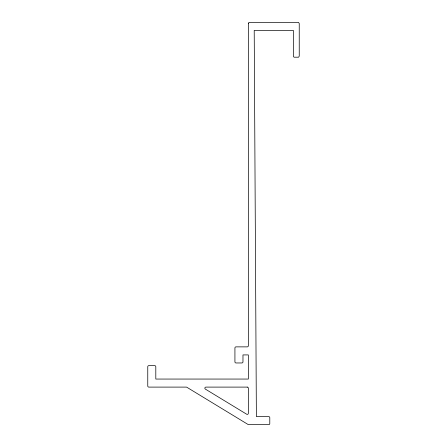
<?xml version="1.0" encoding="UTF-8"?>
<svg xmlns="http://www.w3.org/2000/svg" width="447" height="447" viewBox="0 0 447 447"><rect width="100%" height="100%" fill="white"/><g stroke="black" fill="none" stroke-linecap="round" stroke-linejoin="round"><path stroke-width="0.67" d="M248.348 23.238L248.336 345.799A1.073 1.073 0 0 1 247.264 346.872L235.999 346.872A1.073 1.073 0 0 0 234.926 347.945L234.926 361.891A1.073 1.073 0 0 0 235.999 362.964L241.9 362.964A1.073 1.073 0 0 0 242.972 361.891L242.972 354.918L248.336 354.918L248.336 379.056L155.807 379.056L155.807 366.719A1.073 1.073 0 0 0 154.735 365.646L148.834 365.646A1.073 1.073 0 0 0 147.761 366.719L147.761 386.029A1.073 1.073 0 0 0 148.834 387.102L186.282 387.102A1.073 1.073 0 0 1 186.84 387.258L248.079 424.494A1.073 1.073 0 0 0 248.638 424.65L268.72 424.65A1.073 1.073 0 0 0 269.792 423.577L269.792 417.677A1.073 1.073 0 0 0 268.72 416.604L256.382 416.604L254.209 30.396L293.366 30.396L293.377 56.328L294.014 57.199L298.59 57.199L299.239 56.143L299.239 23.423L298.456 22.35L249.119 22.35L248.348 23.238M247.264 387.102L205.899 387.102A1.073 1.073 0 0 0 205.341 389.091L246.705 414.24A1.073 1.073 0 0 0 248.336 413.324L248.336 388.175A1.073 1.073 0 0 0 247.264 387.102"/></g></svg>
